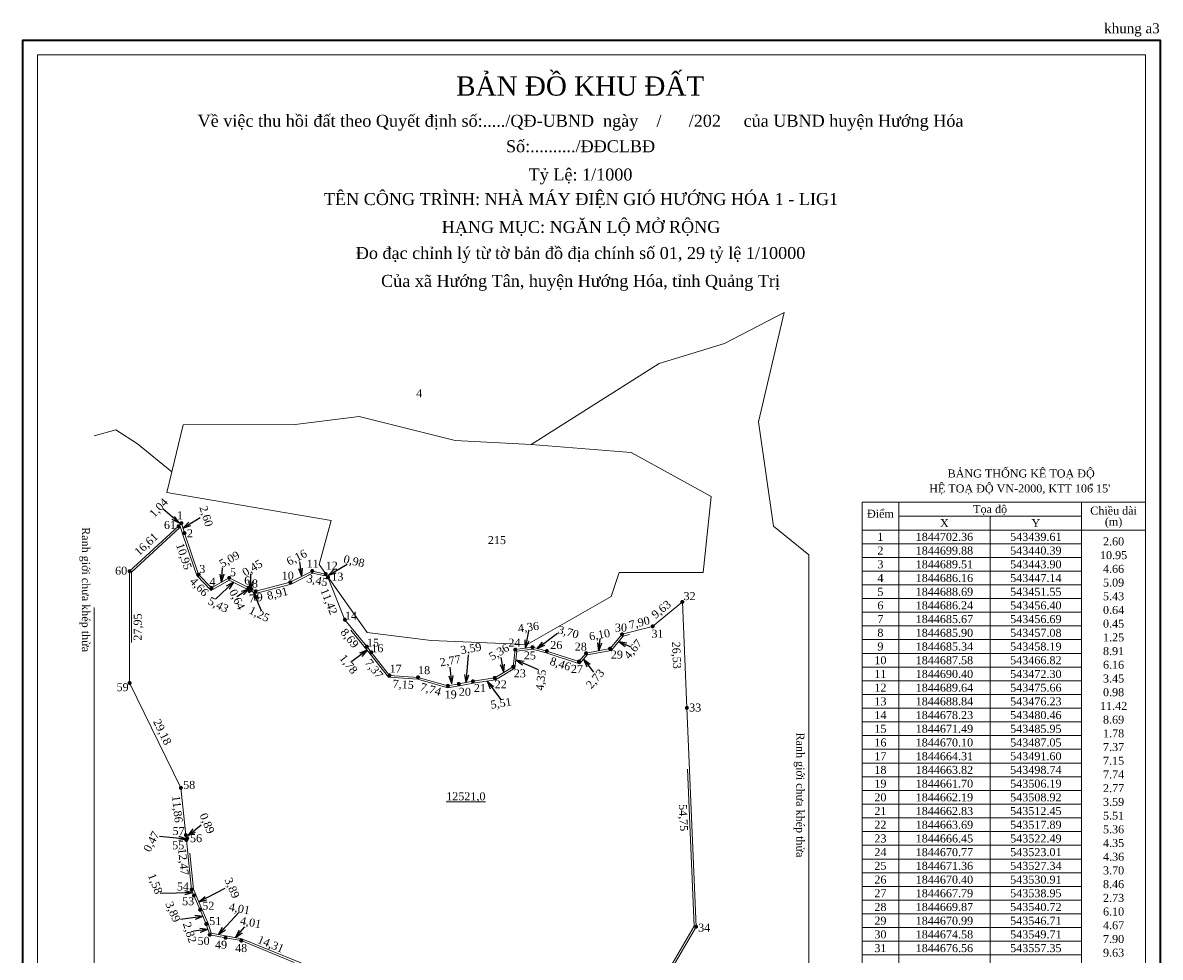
# Model space of a CAD drawing. Header units: metres. Extents: x 543400 to 543684, y 1844421 to 1844827.
# Drawn here: x 543400 to 543684.2, y 1844593.8 to 1844827.4 of the extents above; entities that cross this region are included whole.
import ezdxf
from ezdxf.enums import TextEntityAlignment as Align

# ---------------------------------------------------------------- set-up
doc = ezdxf.new("R2010")
doc.units = ezdxf.units.M
doc.header["$MEASUREMENT"] = 0
doc.linetypes.add('DGN Style 2', pattern=[139.556266, 83.73376, -55.822506])
doc.linetypes.add('DGN Style 3', pattern=[195.378773, 139.556266, -55.822506])
for name, color, linetype, lineweight in [('Level 10', 7, 'Continuous', 0), ('Level 12', 7, 'Continuous', 0), ('Level 13', 7, 'Continuous', 0), ('Level 16', 7, 'Continuous', 0), ('Level 20', 7, 'Continuous', 0), ('Level 30', 7, 'Continuous', 0), ('Level 5', 7, 'Continuous', 0), ('Level 59', 7, 'Continuous', 0), ('Level 6', 7, 'Continuous', 0), ('Level 63', 7, 'Continuous', 0), ('Level 7', 7, 'Continuous', 0)]:
    doc.layers.add(name, color=color, linetype=linetype, lineweight=lineweight)
doc.styles.get("Standard").update_dxf_attribs({"font": 'VHCOUR.TTF', "height": 0.0015})
doc.styles.add('Style-Times New Roman', font='times.ttf')
doc.dimstyles.get("Standard").update_dxf_attribs({"dimtxt": 0.18, "dimasz": 0.18, "dimexe": 0.18, "dimexo": 0.0625, "dimgap": 0.09, "dimtad": 0, "dimtih": 1, "dimtoh": 1, "dimdec": 4, "dimzin": 0, "dimdsep": 46, "dimtxsty": 'Standard', "dimcen": 0.09, "dimadec": 0, "dimazin": 0, "dimtfac": 1, "dimtdec": 4, "dimtofl": 0, "dimtmove": 0, "dimatfit": 3, "dimfxl": 1, "dimtolj": 1, "dimtzin": 0, "dimarcsym": 0})

# ---------------------------------------------------------------- blocks, each defined once
blk = doc.blocks.new('*U109')
at = {"layer": 'Level 59', "color": 7, "linetype": 'Continuous', "lineweight": 0, "style": 'Style-Times New Roman'}
for s, height, p in [('BẢNG THỐNG KÊ TOẠ ĐỘ', 2, (-17.45, 2.87)), ("HỆ TOẠ ĐỘ VN-2000, KTT 106 15'", 2, (-22.07, -0.87)), ('o', 1, (18.13, -0.3))]:
    blk.add_text(s, height=height, dxfattribs=at).set_placement(p, align=Align.TOP_LEFT)
blk = doc.blocks.new('DDCT')
at = {"layer": 'Level 7', "color": 3, "linetype": 'Continuous', "lineweight": 30}
blk.add_point((0, 0), dxfattribs=at)
blk = doc.blocks.new('SHMIA')
at = {"layer": 'Level 12', "color": 2, "linetype": 'Continuous', "lineweight": 0, "style": 'Style-Times New Roman'}
blk.add_text('1', height=2, dxfattribs=at).set_placement((0, 0))
blk = doc.blocks.new('SHMIA_1')
at = {"layer": 'Level 12', "color": 2, "linetype": 'Continuous', "lineweight": 0, "style": 'Style-Times New Roman'}
blk.add_text('2', height=2, dxfattribs=at).set_placement((0, 0))
blk = doc.blocks.new('SHMIA_2')
at = {"layer": 'Level 12', "color": 2, "linetype": 'Continuous', "lineweight": 0, "style": 'Style-Times New Roman'}
blk.add_text('3', height=2, dxfattribs=at).set_placement((0, 0))
blk = doc.blocks.new('SHMIA_3')
at = {"layer": 'Level 12', "color": 2, "linetype": 'Continuous', "lineweight": 0, "style": 'Style-Times New Roman'}
blk.add_text('4', height=2, dxfattribs=at).set_placement((0, 0))
blk = doc.blocks.new('SHMIA_4')
at = {"layer": 'Level 12', "color": 2, "linetype": 'Continuous', "lineweight": 0, "style": 'Style-Times New Roman'}
blk.add_text('5', height=2, dxfattribs=at).set_placement((0, 0))
blk = doc.blocks.new('SHMIA_5')
at = {"layer": 'Level 12', "color": 2, "linetype": 'Continuous', "lineweight": 0, "style": 'Style-Times New Roman'}
blk.add_text('6', height=2, dxfattribs=at).set_placement((0, 0))
blk = doc.blocks.new('SHMIA_6')
at = {"layer": 'Level 12', "color": 2, "linetype": 'Continuous', "lineweight": 0, "style": 'Style-Times New Roman'}
blk.add_text('7', height=2, dxfattribs=at).set_placement((0, 0))
blk = doc.blocks.new('SHMIA_7')
at = {"layer": 'Level 12', "color": 2, "linetype": 'Continuous', "lineweight": 0, "style": 'Style-Times New Roman'}
blk.add_text('8', height=2, dxfattribs=at).set_placement((0, 0))
blk = doc.blocks.new('SHMIA_8')
at = {"layer": 'Level 12', "color": 2, "linetype": 'Continuous', "lineweight": 0, "style": 'Style-Times New Roman'}
blk.add_text('9', height=2, dxfattribs=at).set_placement((0, 0))
blk = doc.blocks.new('SHMIA_9')
at = {"layer": 'Level 12', "color": 2, "linetype": 'Continuous', "lineweight": 0, "style": 'Style-Times New Roman'}
blk.add_text('10', height=2, dxfattribs=at).set_placement((0, 0))
blk = doc.blocks.new('SHMIA_10')
at = {"layer": 'Level 12', "color": 2, "linetype": 'Continuous', "lineweight": 0, "style": 'Style-Times New Roman'}
blk.add_text('11', height=2, dxfattribs=at).set_placement((0, 0))
blk = doc.blocks.new('SHMIA_11')
at = {"layer": 'Level 12', "color": 2, "linetype": 'Continuous', "lineweight": 0, "style": 'Style-Times New Roman'}
blk.add_text('12', height=2, dxfattribs=at).set_placement((0, 0))
blk = doc.blocks.new('SHMIA_12')
at = {"layer": 'Level 12', "color": 2, "linetype": 'Continuous', "lineweight": 0, "style": 'Style-Times New Roman'}
blk.add_text('13', height=2, dxfattribs=at).set_placement((0, 0))
blk = doc.blocks.new('SHMIA_13')
at = {"layer": 'Level 12', "color": 2, "linetype": 'Continuous', "lineweight": 0, "style": 'Style-Times New Roman'}
blk.add_text('14', height=2, dxfattribs=at).set_placement((0, 0))
blk = doc.blocks.new('SHMIA_14')
at = {"layer": 'Level 12', "color": 2, "linetype": 'Continuous', "lineweight": 0, "style": 'Style-Times New Roman'}
blk.add_text('15', height=2, dxfattribs=at).set_placement((0, 0))
blk = doc.blocks.new('SHMIA_15')
at = {"layer": 'Level 12', "color": 2, "linetype": 'Continuous', "lineweight": 0, "style": 'Style-Times New Roman'}
blk.add_text('16', height=2, dxfattribs=at).set_placement((0, 0))
blk = doc.blocks.new('SHMIA_16')
at = {"layer": 'Level 12', "color": 2, "linetype": 'Continuous', "lineweight": 0, "style": 'Style-Times New Roman'}
blk.add_text('17', height=2, dxfattribs=at).set_placement((0, 0))
blk = doc.blocks.new('SHMIA_17')
at = {"layer": 'Level 12', "color": 2, "linetype": 'Continuous', "lineweight": 0, "style": 'Style-Times New Roman'}
blk.add_text('18', height=2, dxfattribs=at).set_placement((0, 0))
blk = doc.blocks.new('SHMIA_18')
at = {"layer": 'Level 12', "color": 2, "linetype": 'Continuous', "lineweight": 0, "style": 'Style-Times New Roman'}
blk.add_text('19', height=2, dxfattribs=at).set_placement((0, 0))
blk = doc.blocks.new('SHMIA_19')
at = {"layer": 'Level 12', "color": 2, "linetype": 'Continuous', "lineweight": 0, "style": 'Style-Times New Roman'}
blk.add_text('20', height=2, dxfattribs=at).set_placement((0, 0))
blk = doc.blocks.new('SHMIA_20')
at = {"layer": 'Level 12', "color": 2, "linetype": 'Continuous', "lineweight": 0, "style": 'Style-Times New Roman'}
blk.add_text('21', height=2, dxfattribs=at).set_placement((0, 0))
blk = doc.blocks.new('SHMIA_21')
at = {"layer": 'Level 12', "color": 2, "linetype": 'Continuous', "lineweight": 0, "style": 'Style-Times New Roman'}
blk.add_text('22', height=2, dxfattribs=at).set_placement((0, 0))
blk = doc.blocks.new('SHMIA_22')
at = {"layer": 'Level 12', "color": 2, "linetype": 'Continuous', "lineweight": 0, "style": 'Style-Times New Roman'}
blk.add_text('23', height=2, dxfattribs=at).set_placement((0, 0))
blk = doc.blocks.new('SHMIA_23')
at = {"layer": 'Level 12', "color": 2, "linetype": 'Continuous', "lineweight": 0, "style": 'Style-Times New Roman'}
blk.add_text('24', height=2, dxfattribs=at).set_placement((0, 0))
blk = doc.blocks.new('SHMIA_24')
at = {"layer": 'Level 12', "color": 2, "linetype": 'Continuous', "lineweight": 0, "style": 'Style-Times New Roman'}
blk.add_text('25', height=2, dxfattribs=at).set_placement((0, 0))
blk = doc.blocks.new('SHMIA_25')
at = {"layer": 'Level 12', "color": 2, "linetype": 'Continuous', "lineweight": 0, "style": 'Style-Times New Roman'}
blk.add_text('26', height=2, dxfattribs=at).set_placement((0, 0))
blk = doc.blocks.new('SHMIA_26')
at = {"layer": 'Level 12', "color": 2, "linetype": 'Continuous', "lineweight": 0, "style": 'Style-Times New Roman'}
blk.add_text('27', height=2, dxfattribs=at).set_placement((0, 0))
blk = doc.blocks.new('SHMIA_27')
at = {"layer": 'Level 12', "color": 2, "linetype": 'Continuous', "lineweight": 0, "style": 'Style-Times New Roman'}
blk.add_text('28', height=2, dxfattribs=at).set_placement((0, 0))
blk = doc.blocks.new('SHMIA_28')
at = {"layer": 'Level 12', "color": 2, "linetype": 'Continuous', "lineweight": 0, "style": 'Style-Times New Roman'}
blk.add_text('29', height=2, dxfattribs=at).set_placement((0, 0))
blk = doc.blocks.new('SHMIA_29')
at = {"layer": 'Level 12', "color": 2, "linetype": 'Continuous', "lineweight": 0, "style": 'Style-Times New Roman'}
blk.add_text('30', height=2, dxfattribs=at).set_placement((0, 0))
blk = doc.blocks.new('SHMIA_30')
at = {"layer": 'Level 12', "color": 2, "linetype": 'Continuous', "lineweight": 0, "style": 'Style-Times New Roman'}
blk.add_text('31', height=2, dxfattribs=at).set_placement((0, 0))
blk = doc.blocks.new('SHMIA_31')
at = {"layer": 'Level 12', "color": 2, "linetype": 'Continuous', "lineweight": 0, "style": 'Style-Times New Roman'}
blk.add_text('32', height=2, dxfattribs=at).set_placement((0, 0))
blk = doc.blocks.new('SHMIA_32')
at = {"layer": 'Level 12', "color": 2, "linetype": 'Continuous', "lineweight": 0, "style": 'Style-Times New Roman'}
blk.add_text('33', height=2, dxfattribs=at).set_placement((0, 0))
blk = doc.blocks.new('SHMIA_33')
at = {"layer": 'Level 12', "color": 2, "linetype": 'Continuous', "lineweight": 0, "style": 'Style-Times New Roman'}
blk.add_text('34', height=2, dxfattribs=at).set_placement((0, 0))
blk = doc.blocks.new('SHMIA_47')
at = {"layer": 'Level 12', "color": 2, "linetype": 'Continuous', "lineweight": 0, "style": 'Style-Times New Roman'}
blk.add_text('48', height=2, dxfattribs=at).set_placement((0, 0))
blk = doc.blocks.new('SHMIA_48')
at = {"layer": 'Level 12', "color": 2, "linetype": 'Continuous', "lineweight": 0, "style": 'Style-Times New Roman'}
blk.add_text('49', height=2, dxfattribs=at).set_placement((0, 0))
blk = doc.blocks.new('SHMIA_49')
at = {"layer": 'Level 12', "color": 2, "linetype": 'Continuous', "lineweight": 0, "style": 'Style-Times New Roman'}
blk.add_text('50', height=2, dxfattribs=at).set_placement((0, 0))
blk = doc.blocks.new('SHMIA_50')
at = {"layer": 'Level 12', "color": 2, "linetype": 'Continuous', "lineweight": 0, "style": 'Style-Times New Roman'}
blk.add_text('51', height=2, dxfattribs=at).set_placement((0, 0))
blk = doc.blocks.new('SHMIA_51')
at = {"layer": 'Level 12', "color": 2, "linetype": 'Continuous', "lineweight": 0, "style": 'Style-Times New Roman'}
blk.add_text('52', height=2, dxfattribs=at).set_placement((0, 0))
blk = doc.blocks.new('SHMIA_52')
at = {"layer": 'Level 12', "color": 2, "linetype": 'Continuous', "lineweight": 0, "style": 'Style-Times New Roman'}
blk.add_text('53', height=2, dxfattribs=at).set_placement((0, 0))
blk = doc.blocks.new('SHMIA_53')
at = {"layer": 'Level 12', "color": 2, "linetype": 'Continuous', "lineweight": 0, "style": 'Style-Times New Roman'}
blk.add_text('54', height=2, dxfattribs=at).set_placement((0, 0))
blk = doc.blocks.new('SHMIA_54')
at = {"layer": 'Level 12', "color": 2, "linetype": 'Continuous', "lineweight": 0, "style": 'Style-Times New Roman'}
blk.add_text('55', height=2, dxfattribs=at).set_placement((0, 0))
blk = doc.blocks.new('SHMIA_55')
at = {"layer": 'Level 12', "color": 2, "linetype": 'Continuous', "lineweight": 0, "style": 'Style-Times New Roman'}
blk.add_text('56', height=2, dxfattribs=at).set_placement((0, 0))
blk = doc.blocks.new('SHMIA_56')
at = {"layer": 'Level 12', "color": 2, "linetype": 'Continuous', "lineweight": 0, "style": 'Style-Times New Roman'}
blk.add_text('57', height=2, dxfattribs=at).set_placement((0, 0))
blk = doc.blocks.new('SHMIA_57')
at = {"layer": 'Level 12', "color": 2, "linetype": 'Continuous', "lineweight": 0, "style": 'Style-Times New Roman'}
blk.add_text('58', height=2, dxfattribs=at).set_placement((0, 0))
blk = doc.blocks.new('SHMIA_58')
at = {"layer": 'Level 12', "color": 2, "linetype": 'Continuous', "lineweight": 0, "style": 'Style-Times New Roman'}
blk.add_text('59', height=2, dxfattribs=at).set_placement((0, 0))
blk = doc.blocks.new('SHMIA_59')
at = {"layer": 'Level 12', "color": 2, "linetype": 'Continuous', "lineweight": 0, "style": 'Style-Times New Roman'}
blk.add_text('60', height=2, dxfattribs=at).set_placement((0, 0))
blk = doc.blocks.new('SHMIA_60')
at = {"layer": 'Level 12', "color": 2, "linetype": 'Continuous', "lineweight": 0, "style": 'Style-Times New Roman'}
blk.add_text('61', height=2, dxfattribs=at).set_placement((0, 0))
blk = doc.blocks.new('TerminatorOpen_0.5')
at = {"color": 0, "linetype": 'ByBlock', "lineweight": -2}
for q in [(-1, 0.25), (-1, 0), (-1, -0.25)]:
    blk.add_line((0, 0), q, dxfattribs=at)
blk = doc.blocks.new('*U174')
at = {"layer": 'Level 5', "color": 5, "linetype": 'Continuous', "style": 'Style-Times New Roman'}
blk.add_text('%%u12521,0%%U', height=2, dxfattribs=at).set_placement((-4.75, -0.94))
at = {"layer": 'Level 6', "color": 5, "linetype": 'Continuous', "style": 'Style-Times New Roman'}
blk.add_text('%%u12521,0%%U', height=2, dxfattribs=at).set_placement((-4.75, -0.94))

msp = doc.modelspace()

# ---------------------------------------------------------------- hatches: boundary and pattern name
at = {"layer": 'Level 20', "linetype": 'DGN Style 2', "lineweight": 0}
h = msp.add_hatch(color=1, dxfattribs=at)
edge = h.paths.add_edge_path()
edge.add_arc((543438.9, 1844701.6), 0.5, 0, 360)
h = msp.add_hatch(color=1, dxfattribs=at)
edge = h.paths.add_edge_path()
edge.add_arc((543439.61, 1844702.36), 0.5, 0, 360)
h = msp.add_hatch(color=1, dxfattribs=at)
edge = h.paths.add_edge_path()
edge.add_arc((543440.39, 1844699.88), 0.5, 0, 360)
h = msp.add_hatch(color=1, dxfattribs=at)
edge = h.paths.add_edge_path()
edge.add_arc((543426.67, 1844690.36), 0.5, 0, 360)
h = msp.add_hatch(color=1, dxfattribs=at)
edge = h.paths.add_edge_path()
edge.add_arc((543443.9, 1844689.51), 0.5, 0, 360)
h = msp.add_hatch(color=1, dxfattribs=at)
edge = h.paths.add_edge_path()
edge.add_arc((543451.55, 1844688.69), 0.5, 0, 360)
h = msp.add_hatch(color=1, dxfattribs=at)
edge = h.paths.add_edge_path()
edge.add_arc((543472.3, 1844690.4), 0.5, 0, 360)
h = msp.add_hatch(color=1, dxfattribs=at)
edge = h.paths.add_edge_path()
edge.add_arc((543475.66, 1844689.64), 0.5, 0, 360)
h = msp.add_hatch(color=1, dxfattribs=at)
edge = h.paths.add_edge_path()
edge.add_arc((543476.23, 1844688.84), 0.5, 0, 360)
h = msp.add_hatch(color=1, dxfattribs=at)
edge = h.paths.add_edge_path()
edge.add_arc((543447.14, 1844686.16), 0.5, 0, 360)
h = msp.add_hatch(color=1, dxfattribs=at)
edge = h.paths.add_edge_path()
edge.add_arc((543456.4, 1844686.24), 0.5, 0, 360)
h = msp.add_hatch(color=1, dxfattribs=at)
edge = h.paths.add_edge_path()
edge.add_arc((543456.69, 1844685.67), 0.5, 0, 360)
h = msp.add_hatch(color=1, dxfattribs=at)
edge = h.paths.add_edge_path()
edge.add_arc((543457.08, 1844685.9), 0.5, 0, 360)
h = msp.add_hatch(color=1, dxfattribs=at)
edge = h.paths.add_edge_path()
edge.add_arc((543466.82, 1844687.58), 0.5, 0, 360)
h = msp.add_hatch(color=1, dxfattribs=at)
edge = h.paths.add_edge_path()
edge.add_arc((543458.19, 1844685.34), 0.5, 0, 360)
h = msp.add_hatch(color=1, dxfattribs=at)
edge = h.paths.add_edge_path()
edge.add_arc((543564.78, 1844682.69), 0.5, 0, 360)
h = msp.add_hatch(color=1, dxfattribs=at)
edge = h.paths.add_edge_path()
edge.add_arc((543480.46, 1844678.23), 0.5, 0, 360)
h = msp.add_hatch(color=1, dxfattribs=at)
edge = h.paths.add_edge_path()
edge.add_arc((543549.71, 1844674.58), 0.5, 0, 360)
h = msp.add_hatch(color=1, dxfattribs=at)
edge = h.paths.add_edge_path()
edge.add_arc((543557.35, 1844676.56), 0.5, 0, 360)
h = msp.add_hatch(color=1, dxfattribs=at)
edge = h.paths.add_edge_path()
edge.add_arc((543485.95, 1844671.49), 0.5, 0, 360)
h = msp.add_hatch(color=1, dxfattribs=at)
edge = h.paths.add_edge_path()
edge.add_arc((543527.34, 1844671.36), 0.5, 0, 360)
h = msp.add_hatch(color=1, dxfattribs=at)
edge = h.paths.add_edge_path()
edge.add_arc((543487.05, 1844670.1), 0.5, 0, 360)
h = msp.add_hatch(color=1, dxfattribs=at)
edge = h.paths.add_edge_path()
edge.add_arc((543523.01, 1844670.77), 0.5, 0, 360)
h = msp.add_hatch(color=1, dxfattribs=at)
edge = h.paths.add_edge_path()
edge.add_arc((543530.91, 1844670.4), 0.5, 0, 360)
h = msp.add_hatch(color=1, dxfattribs=at)
edge = h.paths.add_edge_path()
edge.add_arc((543540.72, 1844669.87), 0.5, 0, 360)
h = msp.add_hatch(color=1, dxfattribs=at)
edge = h.paths.add_edge_path()
edge.add_arc((543546.71, 1844670.99), 0.5, 0, 360)
h = msp.add_hatch(color=1, dxfattribs=at)
edge = h.paths.add_edge_path()
edge.add_arc((543522.49, 1844666.45), 0.5, 0, 360)
h = msp.add_hatch(color=1, dxfattribs=at)
edge = h.paths.add_edge_path()
edge.add_arc((543538.95, 1844667.79), 0.5, 0, 360)
h = msp.add_hatch(color=1, dxfattribs=at)
edge = h.paths.add_edge_path()
edge.add_arc((543491.6, 1844664.31), 0.5, 0, 360)
h = msp.add_hatch(color=1, dxfattribs=at)
edge = h.paths.add_edge_path()
edge.add_arc((543498.74, 1844663.82), 0.5, 0, 360)
h = msp.add_hatch(color=1, dxfattribs=at)
edge = h.paths.add_edge_path()
edge.add_arc((543512.45, 1844662.83), 0.5, 0, 360)
h = msp.add_hatch(color=1, dxfattribs=at)
edge = h.paths.add_edge_path()
edge.add_arc((543517.89, 1844663.69), 0.5, 0, 360)
h = msp.add_hatch(color=1, dxfattribs=at)
edge = h.paths.add_edge_path()
edge.add_arc((543426.67, 1844662.41), 0.5, 0, 360)
h = msp.add_hatch(color=1, dxfattribs=at)
edge = h.paths.add_edge_path()
edge.add_arc((543506.19, 1844661.7), 0.5, 0, 360)
h = msp.add_hatch(color=1, dxfattribs=at)
edge = h.paths.add_edge_path()
edge.add_arc((543508.92, 1844662.19), 0.5, 0, 360)
h = msp.add_hatch(color=1, dxfattribs=at)
edge = h.paths.add_edge_path()
edge.add_arc((543565.91, 1844656.19), 0.5, 0, 360)
h = msp.add_hatch(color=1, dxfattribs=at)
edge = h.paths.add_edge_path()
edge.add_arc((543439.47, 1844636.19), 0.5, 0, 360)
h = msp.add_hatch(color=1, dxfattribs=at)
edge = h.paths.add_edge_path()
edge.add_arc((543440.71, 1844624.4), 0.5, 0, 360)
h = msp.add_hatch(color=1, dxfattribs=at)
edge = h.paths.add_edge_path()
edge.add_arc((543440.84, 1844623.16), 0.5, 0, 360)
h = msp.add_hatch(color=1, dxfattribs=at)
edge = h.paths.add_edge_path()
edge.add_arc((543441.06, 1844623.58), 0.5, 0, 360)
h = msp.add_hatch(color=1, dxfattribs=at)
edge = h.paths.add_edge_path()
edge.add_arc((543442.16, 1844610.76), 0.5, 0, 360)
h = msp.add_hatch(color=1, dxfattribs=at)
edge = h.paths.add_edge_path()
edge.add_arc((543442.74, 1844609.29), 0.5, 0, 360)
h = msp.add_hatch(color=1, dxfattribs=at)
edge = h.paths.add_edge_path()
edge.add_arc((543444.28, 1844605.72), 0.5, 0, 360)
h = msp.add_hatch(color=1, dxfattribs=at)
edge = h.paths.add_edge_path()
edge.add_arc((543445.82, 1844602.15), 0.5, 0, 360)
h = msp.add_hatch(color=1, dxfattribs=at)
edge = h.paths.add_edge_path()
edge.add_arc((543568.23, 1844601.49), 0.5, 0, 360)
h = msp.add_hatch(color=1, dxfattribs=at)
edge = h.paths.add_edge_path()
edge.add_arc((543446.68, 1844599.47), 0.5, 0, 360)
h = msp.add_hatch(color=1, dxfattribs=at)
edge = h.paths.add_edge_path()
edge.add_arc((543450.63, 1844598.73), 0.5, 0, 360)
h = msp.add_hatch(color=1, dxfattribs=at)
edge = h.paths.add_edge_path()
edge.add_arc((543454.57, 1844598), 0.5, 0, 360)

# ---------------------------------------------------------------- linework, layer by layer
at = {"layer": 'Level 10', "color": 7, "linetype": 'Continuous', "lineweight": 0}
for p, q in [((543575.28, 1844747.23), (543590.22, 1844755)), ((543590.22, 1844755), (543583.82, 1844727.69)), ((543558.96, 1844742.24), (543575.28, 1844747.23)), ((543527.04, 1844722), (543558.96, 1844742.24)), ((543468, 1844727), (543484, 1844729)), ((543484, 1844729), (543508, 1844723)), ((543437.23, 1844715.15), (543440.04, 1844726.92)), ((543440.04, 1844726.92), (543468, 1844727)), ((543583.82, 1844727.69), (543587.54, 1844701.6)), ((543417.82, 1844724.22), (543423.25, 1844725.73)), ((543423.25, 1844725.73), (543428.61, 1844722.19)), ((543508, 1844723), (543527.04, 1844722)), ((543428.61, 1844722.19), (543437.23, 1844715.15)), ((543587.54, 1844701.6), (543596.42, 1844694.43))]:
    msp.add_line(p, q, dxfattribs=at)
at = {"layer": 'Level 10', "color": 7, "linetype": 'Continuous', "flags": 128}
msp.add_lwpolyline([(543527.04, 1844722), (543552, 1844720), (543572, 1844709), (543570, 1844690), (543549, 1844690), (543547, 1844684), (543526, 1844672), (543502, 1844673), (543486, 1844675), (543474, 1844692), (543477, 1844703), (543436, 1844710), (543437.23, 1844715.15)], dxfattribs=at)
at = {"layer": 'Level 16', "color": 5, "linetype": 'DGN Style 3', "lineweight": 0}
for p, q in [((543417.82, 1844541.75), (543417.82, 1844724.22)), ((543596.42, 1844567.32), (543596.42, 1844694.43))]:
    msp.add_line(p, q, dxfattribs=at)
at = {"layer": 'Level 16', "color": 7, "linetype": 'DGN Style 2', "lineweight": 0, "flags": 128}
msp.add_lwpolyline([(543475.55, 1844689.16), (543472.36, 1844689.88), (543467, 1844687.11), (543458.13, 1844684.81), (543457.1, 1844685.33), (543456.48, 1844684.97), (543456.03, 1844685.87), (543451.57, 1844688.13), (543447.05, 1844685.54), (543443.46, 1844689.25), (543439.92, 1844699.73), (543439.39, 1844701.4), (543439.25, 1844701.25), (543427.17, 1844690.14), (543427.17, 1844662.53), (543439.95, 1844636.33), (543441.2, 1844624.52), (543441.61, 1844623.56), (543441.36, 1844623.06), (543442.65, 1844610.88), (543443.2, 1844609.48), (543444.74, 1844605.91), (543446.29, 1844602.32), (543447.07, 1844599.9), (543454.71, 1844598.49), (543468.01, 1844593.05), (543481.24, 1844587.64), (543497.85, 1844581.71), (543503.18, 1844579.94), (543508.77, 1844577.12), (543514.37, 1844574.29), (543518.29, 1844571.47), (543522.19, 1844568.66), (543528.22, 1844563.51), (543534.2, 1844558.41), (543539.56, 1844555.15), (543539.16, 1844552.68), (543567.73, 1844601.61), (543565.41, 1844656.17), (543564.33, 1844681.67), (543557.58, 1844676.11), (543549.99, 1844674.14), (543546.98, 1844670.53), (543540.98, 1844669.41), (543539.11, 1844667.21), (543530.77, 1844669.92), (543527.3, 1844670.85), (543523.46, 1844670.33), (543522.95, 1844666.15), (543518.07, 1844663.21), (543512.53, 1844662.34), (543509.01, 1844661.7), (543506.16, 1844661.19), (543498.65, 1844663.33), (543491.35, 1844663.83), (543486.66, 1844669.79), (543485.56, 1844671.18), (543480.03, 1844677.98), (543475.76, 1844688.66)], dxfattribs=at)
at = {"layer": 'Level 30', "color": 5, "linetype": 'Continuous', "lineweight": 0}
msp.add_line((543475.66, 1844689.64), (543476.23, 1844688.84), dxfattribs=at)
at = {"layer": 'Level 30', "color": 5, "lineweight": 0, "flags": 128}
for points in [[(543475.66, 1844689.64), (543472.3, 1844690.4), (543466.82, 1844687.58), (543458.19, 1844685.34), (543457.08, 1844685.9), (543456.69, 1844685.67), (543456.4, 1844686.24), (543451.55, 1844688.69), (543447.14, 1844686.16), (543443.9, 1844689.51), (543440.39, 1844699.88), (543439.61, 1844702.36), (543438.9, 1844701.6), (543426.67, 1844690.36), (543426.67, 1844662.41), (543439.47, 1844636.19), (543440.71, 1844624.4), (543441.06, 1844623.58), (543440.84, 1844623.16), (543442.16, 1844610.76), (543442.74, 1844609.29), (543444.28, 1844605.72), (543445.82, 1844602.15), (543446.68, 1844599.47), (543450.63, 1844598.73), (543454.57, 1844598), (543467.82, 1844592.58)], [(543539.03, 1844551.46), (543568.23, 1844601.49), (543565.91, 1844656.19), (543564.78, 1844682.69), (543557.35, 1844676.56), (543549.71, 1844674.58), (543546.71, 1844670.99), (543540.72, 1844669.87), (543538.95, 1844667.79), (543530.91, 1844670.4), (543527.34, 1844671.36), (543523.01, 1844670.77), (543522.49, 1844666.45), (543517.89, 1844663.69), (543512.45, 1844662.83), (543508.92, 1844662.19), (543506.19, 1844661.7), (543498.74, 1844663.82), (543491.6, 1844664.31), (543487.05, 1844670.1), (543485.95, 1844671.49), (543480.46, 1844678.23), (543476.23, 1844688.84)]]:
    msp.add_lwpolyline(points, dxfattribs=at)
at = {"layer": 'Level 59', "color": 250, "linetype": 'Continuous', "lineweight": 40, "flags": 128}
msp.add_lwpolyline([(543684.19, 1844421.27), (543399.96, 1844421.27), (543399.96, 1844823.11), (543684.19, 1844823.11), (543684.19, 1844421.27)], close=True, dxfattribs=at)
msp.add_lwpolyline([(543684.19, 1844421.27), (543399.96, 1844421.27), (543399.96, 1844823.11), (543684.19, 1844823.11), (543684.19, 1844421.27)], close=True, dxfattribs=at)
at = {"layer": 'Level 59', "color": 250, "linetype": 'Continuous', "lineweight": 13, "flags": 128}
msp.add_lwpolyline([(543680.52, 1844424.94), (543403.63, 1844424.94), (543403.63, 1844819.44), (543680.52, 1844819.44), (543680.52, 1844424.94)], close=True, dxfattribs=at)
at = {"layer": 'Level 63', "color": 1, "lineweight": 0}
for p, q in [((543680.52, 1844711.21), (543680.52, 1844488.2)), ((543609.7, 1844707.6), (543680.52, 1844707.6)), ((543609.7, 1844707.6), (543609.7, 1844488.2)), ((543618.84, 1844707.6), (543618.84, 1844488.2)), ((543664.53, 1844707.6), (543664.53, 1844488.2)), ((543618.84, 1844704.08), (543664.53, 1844704.08)), ((543641.69, 1844704.08), (543641.69, 1844488.2)), ((543609.7, 1844700.65), (543680.52, 1844700.65)), ((543609.7, 1844697.22), (543664.53, 1844697.22)), ((543609.7, 1844693.8), (543664.53, 1844693.8)), ((543609.7, 1844690.37), (543664.53, 1844690.37)), ((543609.7, 1844686.94), (543664.53, 1844686.94)), ((543609.7, 1844683.52), (543664.53, 1844683.52)), ((543609.7, 1844680.09), (543664.53, 1844680.09)), ((543609.7, 1844676.67), (543664.53, 1844676.67)), ((543609.7, 1844673.24), (543664.53, 1844673.24)), ((543609.7, 1844669.81), (543664.53, 1844669.81)), ((543609.7, 1844666.39), (543664.53, 1844666.39)), ((543609.7, 1844662.96), (543664.53, 1844662.96)), ((543609.7, 1844659.53), (543664.53, 1844659.53)), ((543609.7, 1844656.11), (543664.53, 1844656.11)), ((543609.7, 1844652.68), (543664.53, 1844652.68)), ((543609.7, 1844649.25), (543664.53, 1844649.25)), ((543609.7, 1844645.83), (543664.53, 1844645.83)), ((543609.7, 1844642.4), (543664.53, 1844642.4)), ((543609.7, 1844638.97), (543664.53, 1844638.97)), ((543609.7, 1844635.55), (543664.53, 1844635.55)), ((543609.7, 1844632.12), (543664.53, 1844632.12)), ((543609.7, 1844628.69), (543664.53, 1844628.69)), ((543609.7, 1844625.27), (543664.53, 1844625.27)), ((543609.7, 1844621.84), (543664.53, 1844621.84)), ((543609.7, 1844618.41), (543664.53, 1844618.41)), ((543609.7, 1844614.99), (543664.53, 1844614.99)), ((543609.7, 1844611.56), (543664.53, 1844611.56)), ((543609.7, 1844608.13), (543664.53, 1844608.13)), ((543609.7, 1844604.71), (543664.53, 1844604.71)), ((543609.7, 1844601.28), (543664.53, 1844601.28)), ((543609.7, 1844597.85), (543664.53, 1844597.85)), ((543609.7, 1844594.43), (543664.53, 1844594.43))]:
    msp.add_line(p, q, dxfattribs=at)

# ---------------------------------------------------------------- block references
at = {"layer": 'Level 12', "color": 2, "linetype": 'Continuous', "lineweight": 0}
for name, p in [('SHMIA', (543438.49, 1844703.33)), ('SHMIA_60', (543435.24, 1844700.92)), ('SHMIA_1', (543440.99, 1844698.84)), ('SHMIA_2', (543444.07, 1844689.92)), ('SHMIA_10', (543470.89, 1844691.21)), ('SHMIA_11', (543475.66, 1844690.72)), ('SHMIA_59', (543423.04, 1844689.48)), ('SHMIA_4', (543451.74, 1844689.1)), ('SHMIA_5', (543455.3, 1844687.04)), ('SHMIA_9', (543464.67, 1844688.26)), ('SHMIA_12', (543477.07, 1844688)), ('SHMIA_3', (543446.62, 1844686.72)), ('SHMIA_7', (543457.22, 1844686.27)), ('SHMIA_6', (543456.49, 1844682.58)), ('SHMIA_8', (543458.41, 1844682.85)), ('SHMIA_31', (543565.07, 1844683.13)), ('SHMIA_13', (543480.46, 1844678.23)), ('SHMIA_29', (543547.93, 1844675.25)), ('SHMIA_30', (543557.05, 1844673.73)), ('SHMIA_14', (543485.95, 1844671.49)), ('SHMIA_15', (543487.05, 1844670.1)), ('SHMIA_23', (543521.31, 1844671.5)), ('SHMIA_25', (543531.77, 1844670.91)), ('SHMIA_27', (543537.89, 1844670.49)), ('SHMIA_24', (543525.16, 1844668.3)), ('SHMIA_28', (543546.9, 1844668.51)), ('SHMIA_16', (543491.6, 1844664.97)), ('SHMIA_17', (543498.74, 1844664.62)), ('SHMIA_26', (543536.94, 1844664.94)), ('SHMIA_22', (543522.66, 1844663.82)), ('SHMIA_58', (543423.4, 1844660.36)), ('SHMIA_18', (543505.38, 1844658.54)), ('SHMIA_19', (543508.92, 1844659.2)), ('SHMIA_20', (543512.67, 1844660.14)), ('SHMIA_21', (543517.89, 1844661.08)), ('SHMIA_32', (543566.47, 1844655.27)), ('SHMIA_57', (543440.04, 1844635.93)), ('SHMIA_56', (543437.4, 1844624.4)), ('SHMIA_55', (543441.76, 1844622.62)), ('SHMIA_54', (543437.29, 1844620.85)), ('SHMIA_53', (543438.48, 1844610.54)), ('SHMIA_52', (543439.77, 1844606.86)), ('SHMIA_51', (543444.82, 1844605.72)), ('SHMIA_50', (543446.54, 1844601.91)), ('SHMIA_33', (543568.73, 1844600.26)), ('SHMIA_49', (543443.64, 1844596.94)), ('SHMIA_48', (543448, 1844595.98)), ('SHMIA_47', (543453.02, 1844595.15))]:
    msp.add_blockref(name, p, dxfattribs=at)
at = {"layer": 'Level 16', "color": 7, "linetype": 'Continuous', "lineweight": 0, "xscale": 2, "yscale": 2, "zscale": 2}
for p, rotation in [((543449.66, 1844687.61), 265.9362225068341), ((543469.67, 1844689.05), 277.6736853918241), ((543456.54, 1844685.97), 33.8491802524979), ((543456.92, 1844685.81), 270), ((543543.87, 1844670.46), 262.6074587941803), ((543548.87, 1844672.8), 155.199169375214), ((543520.21, 1844665.08), 280.6297462296865), ((543446.25, 1844600.8), 7.30050954256884), ((543453.09, 1844598.79), 228.9213769989082)]:
    msp.add_blockref('TerminatorOpen_0.5', p, dxfattribs=dict(at, rotation=rotation))
at = {"layer": 'Level 59', "color": 7, "linetype": 'Continuous', "lineweight": 0}
msp.add_blockref('*U109', (543648.52, 1844712.91), dxfattribs=at)
at = {"layer": 'Level 6', "color": 5, "linetype": 'Continuous'}
msp.add_blockref('*U174', (543510.52, 1844634.03), dxfattribs=at)
at = {"layer": 'Level 7', "color": 3, "linetype": 'Continuous', "lineweight": 30}
for p in [(543438.9, 1844701.6), (543439.61, 1844702.36), (543440.39, 1844699.88), (543426.67, 1844690.36), (543443.9, 1844689.51), (543472.3, 1844690.4), (543475.66, 1844689.64), (543447.14, 1844686.16), (543451.55, 1844688.69), (543456.4, 1844686.24), (543466.82, 1844687.58), (543476.23, 1844688.84), (543456.69, 1844685.67), (543457.08, 1844685.9), (543458.19, 1844685.34), (543564.78, 1844682.69), (543480.46, 1844678.23), (543557.35, 1844676.56), (543549.71, 1844674.58), (543485.95, 1844671.49), (543487.05, 1844670.1), (543523.01, 1844670.77), (543527.34, 1844671.36), (543530.91, 1844670.4), (543540.72, 1844669.87), (543546.71, 1844670.99), (543522.49, 1844666.45), (543538.95, 1844667.79), (543491.6, 1844664.31), (543498.74, 1844663.82), (543517.89, 1844663.69), (543426.67, 1844662.41), (543506.19, 1844661.7), (543508.92, 1844662.19), (543512.45, 1844662.83), (543565.91, 1844656.19), (543439.47, 1844636.19), (543440.71, 1844624.4), (543441.06, 1844623.58), (543440.84, 1844623.16), (543442.16, 1844610.76), (543442.74, 1844609.29), (543444.28, 1844605.72), (543445.82, 1844602.15), (543568.23, 1844601.49), (543446.68, 1844599.47), (543450.63, 1844598.73), (543454.57, 1844598)]:
    msp.add_blockref('DDCT', p, dxfattribs=at)

# ---------------------------------------------------------------- texts
at = {"layer": 'Level 13', "color": 5, "linetype": 'Continuous', "style": 'Style-Times New Roman'}
for s, p in [('4', (543499.04, 1844734.84)), ('215', (543518.43, 1844698.13))]:
    msp.add_text(s, height=2, dxfattribs=at).set_placement(p, align=Align.MIDDLE_CENTER)
at = {"layer": 'Level 16', "color": 7, "linetype": 'DGN Style 2', "lineweight": 0, "style": 'Style-Times New Roman'}
for p in [(543414.74, 1844685.75), (543593.27, 1844634.42)]:
    msp.add_text('Ranh giới chưa khép thửa', height=2, rotation=270, dxfattribs=at).set_placement(p, align=Align.CENTER)
at = {"layer": 'Level 30', "color": 5, "linetype": 'DGN Style 2', "lineweight": 0, "style": 'Style-Times New Roman'}
for s, rotation, p in [('1,04', 46.976, (543433.9, 1844706.23)), ('2,60', 287.5314, (543445.82, 1844704.11)), ('16,61', 42.582, (543430.8, 1844697.11)), ('10,95', 288.6763, (543440.25, 1844694.06)), ('5,09', 29.83, (543451.6, 1844693.35)), ('6,16', 27.2464, (543468.41, 1844693.82)), ('0,45', 30.6782, (543457.32, 1844691.2)), ('0,98', 347.2944, (543482.76, 1844692.87)), ('3,45', 347.2944, (543473.54, 1844688.07)), ('4,66', 314.0544, (543444.08, 1844686.45)), ('8,91', 14.5554, (543463.6, 1844684.78)), ('5,43', 333.1963, (543448.84, 1844681.96)), ('0,64', 296.8618, (543453.53, 1844683.3)), ('11,42', 291.7488, (543476.49, 1844682.8)), ('9,63', 39.5201, (543559.5, 1844680.83)), ('1,25', 333.3013, (543459.09, 1844679.65)), ('27,95', 90, (543428.67, 1844676.39)), ('4,36', 7.7733, (543526.32, 1844676.39)), ('7,90', 14.5194, (543554.03, 1844677.51)), ('8,69', 309.1362, (543481.65, 1844673.6)), ('3,70', 344.9533, (543536.3, 1844675.14)), ('6,10', 10.5803, (543544.08, 1844674.47)), ('3,59', 10.277, (543511.95, 1844671.05)), ('5,36', 30.9964, (543518.95, 1844670.16)), ('4,67', 50.1739, (543552.43, 1844670.87)), ('26,53', 272.4238, (543563.35, 1844669.36)), ('1,78', 308.489, (543481.39, 1844667.13)), ('2,77', 10.1748, (543506.78, 1844667.99)), ('7,37', 308.1777, (543487.76, 1844665.97)), ('8,46', 342.0183, (543534.31, 1844667.19)), ('4,35', 83.0338, (543529.4, 1844663.16)), ('2,73', 49.6846, (543542.98, 1844663.47)), ('7,15', 356.0712, (543495.04, 1844662.07)), ('7,74', 344.1105, (543501.92, 1844660.84)), ('5,51', 8.9783, (543519.45, 1844657.36)), ('29,18', 296.0209, (543434.86, 1844650.18)), ('11,86', 276.0298, (543438.61, 1844630.88)), ('0,89', 292.9045, (543446.04, 1844627.32)), ('54,75', 272.4347, (543565.07, 1844628.75)), ('0,47', 62.9459, (543432.09, 1844622.77)), ('12,47', 276.0744, (543440.12, 1844617.73)), ('1,58', 291.4417, (543433.09, 1844612.25)), ('3,89', 293.3648, (543452.29, 1844611.18)), ('3,89', 293.2532, (543437.51, 1844605.21)), ('4,01', 349.5089, (543454.11, 1844606.02)), ('4,01', 349.5089, (543456.92, 1844602.58)), ('2,82', 287.9081, (543441.71, 1844600.03)), ('14,31', 337.746, (543461.95, 1844597.15))]:
    msp.add_text(s, height=2, rotation=rotation, dxfattribs=at).set_placement(p, align=Align.MIDDLE_CENTER)
at = {"layer": 'Level 59', "color": 250, "linetype": 'Continuous', "lineweight": 13, "style": 'Style-Times New Roman'}
msp.add_text('khung a3', height=2.488, dxfattribs=at).set_placement((543677.12, 1844826.06), align=Align.MIDDLE_CENTER)
at = {"layer": 'Level 59', "color": 250, "linetype": 'Continuous', "lineweight": 0, "style": 'Style-Times New Roman'}
for s, height, p in [('BẢN ĐỒ KHU ĐẤT', 4.8108, (543539.25, 1844809.23)), ('Về việc thu hồi đất theo Quyết định số:...../QĐ-UBND  ngày    /      /202     của UBND huyện Hướng Hóa', 3, (543539.34, 1844801.44)), ('Số:........../ĐĐCLBĐ', 3, (543539.34, 1844795.08)), ('Tỷ Lệ: 1/1000', 3, (543539.34, 1844788.02)), ('TÊN CÔNG TRÌNH: NHÀ MÁY ĐIỆN GIÓ HƯỚNG HÓA 1 - LIG1', 3, (543539.47, 1844781.88)), ('Của xã Hướng Tân, huyện Hướng Hóa, tỉnh Quảng Trị', 3, (543539.34, 1844761.42))]:
    msp.add_text(s, height=height, dxfattribs=at).set_placement(p, align=Align.CENTER)
at = {"layer": 'Level 59', "color": 1, "linetype": 'Continuous', "lineweight": 0, "style": 'Style-Times New Roman'}
for s, p in [('HẠNG MỤC: NGĂN LỘ MỞ RỘNG', (543539.47, 1844774.9)), ('Đo đạc chỉnh lý từ tờ bản đồ địa chính số 01, 29 tỷ lệ 1/10000', (543539.34, 1844768.39))]:
    msp.add_text(s, height=3, dxfattribs=at).set_placement(p, align=Align.CENTER)
at = {"layer": 'Level 63', "color": 1, "style": 'Style-Times New Roman'}
for s, p in [('Điểm', (543614.27, 1844704.74)), ('Tọa độ', (543641.69, 1844705.88)), ('Chiều dài', (543672.53, 1844705.5)), ('X', (543630.26, 1844702.36)), ('Y', (543653.11, 1844702.36)), ('(m)', (543672.53, 1844702.75)), ('1', (543614.27, 1844698.94)), ('1844702.36', (543630.26, 1844698.94)), ('543439.61', (543653.11, 1844698.94)), ('2.60', (543672.53, 1844697.8)), ('2', (543614.27, 1844695.51)), ('1844699.88', (543630.26, 1844695.51)), ('543440.39', (543653.11, 1844695.51)), ('10.95', (543672.53, 1844694.37)), ('3', (543614.27, 1844692.08)), ('1844689.51', (543630.26, 1844692.08)), ('543443.90', (543653.11, 1844692.08)), ('4.66', (543672.53, 1844690.94)), ('4', (543614.27, 1844688.66)), ('1844686.16', (543630.26, 1844688.66)), ('543447.14', (543653.11, 1844688.66)), ('5', (543614.27, 1844685.23)), ('1844688.69', (543630.26, 1844685.23)), ('543451.55', (543653.11, 1844685.23)), ('5.09', (543672.53, 1844687.52)), ('5.43', (543672.53, 1844684.09)), ('6', (543614.27, 1844681.81)), ('1844686.24', (543630.26, 1844681.81)), ('543456.40', (543653.11, 1844681.81)), ('0.64', (543672.53, 1844680.66)), ('7', (543614.27, 1844678.38)), ('1844685.67', (543630.26, 1844678.38)), ('543456.69', (543653.11, 1844678.38)), ('0.45', (543672.53, 1844677.24)), ('8', (543614.27, 1844674.95)), ('1844685.90', (543630.26, 1844674.95)), ('543457.08', (543653.11, 1844674.95)), ('1.25', (543672.53, 1844673.81)), ('9', (543614.27, 1844671.53)), ('1844685.34', (543630.26, 1844671.53)), ('543458.19', (543653.11, 1844671.53)), ('10', (543614.27, 1844668.1)), ('1844687.58', (543630.26, 1844668.1)), ('543466.82', (543653.11, 1844668.1)), ('8.91', (543672.53, 1844670.38)), ('6.16', (543672.53, 1844666.96)), ('11', (543614.27, 1844664.67)), ('1844690.40', (543630.26, 1844664.67)), ('543472.30', (543653.11, 1844664.67)), ('3.45', (543672.53, 1844663.53)), ('12', (543614.27, 1844661.25)), ('1844689.64', (543630.26, 1844661.25)), ('543475.66', (543653.11, 1844661.25)), ('0.98', (543672.53, 1844660.1)), ('13', (543614.27, 1844657.82)), ('1844688.84', (543630.26, 1844657.82)), ('543476.23', (543653.11, 1844657.82)), ('11.42', (543672.53, 1844656.68)), ('14', (543614.27, 1844654.39)), ('1844678.23', (543630.26, 1844654.39)), ('543480.46', (543653.11, 1844654.39)), ('15', (543614.27, 1844650.97)), ('1844671.49', (543630.26, 1844650.97)), ('543485.95', (543653.11, 1844650.97)), ('8.69', (543672.53, 1844653.25)), ('1.78', (543672.53, 1844649.82)), ('16', (543614.27, 1844647.54)), ('1844670.10', (543630.26, 1844647.54)), ('543487.05', (543653.11, 1844647.54)), ('7.37', (543672.53, 1844646.4)), ('17', (543614.27, 1844644.11)), ('1844664.31', (543630.26, 1844644.11)), ('543491.60', (543653.11, 1844644.11)), ('7.15', (543672.53, 1844642.97)), ('18', (543614.27, 1844640.69)), ('1844663.82', (543630.26, 1844640.69)), ('543498.74', (543653.11, 1844640.69)), ('7.74', (543672.53, 1844639.54)), ('19', (543614.27, 1844637.26)), ('1844661.70', (543630.26, 1844637.26)), ('543506.19', (543653.11, 1844637.26)), ('20', (543614.27, 1844633.83)), ('1844662.19', (543630.26, 1844633.83)), ('543508.92', (543653.11, 1844633.83)), ('2.77', (543672.53, 1844636.12)), ('3.59', (543672.53, 1844632.69)), ('21', (543614.27, 1844630.41)), ('1844662.83', (543630.26, 1844630.41)), ('543512.45', (543653.11, 1844630.41)), ('5.51', (543672.53, 1844629.26)), ('22', (543614.27, 1844626.98)), ('1844663.69', (543630.26, 1844626.98)), ('543517.89', (543653.11, 1844626.98)), ('5.36', (543672.53, 1844625.84)), ('23', (543614.27, 1844623.55)), ('1844666.45', (543630.26, 1844623.55)), ('543522.49', (543653.11, 1844623.55)), ('24', (543614.27, 1844620.13)), ('1844670.77', (543630.26, 1844620.13)), ('543523.01', (543653.11, 1844620.13)), ('4.35', (543672.53, 1844622.41)), ('4.36', (543672.53, 1844618.98)), ('25', (543614.27, 1844616.7)), ('1844671.36', (543630.26, 1844616.7)), ('543527.34', (543653.11, 1844616.7)), ('3.70', (543672.53, 1844615.56)), ('26', (543614.27, 1844613.27)), ('1844670.40', (543630.26, 1844613.27)), ('543530.91', (543653.11, 1844613.27)), ('8.46', (543672.53, 1844612.13)), ('27', (543614.27, 1844609.85)), ('1844667.79', (543630.26, 1844609.85)), ('543538.95', (543653.11, 1844609.85)), ('2.73', (543672.53, 1844608.7)), ('28', (543614.27, 1844606.42)), ('1844669.87', (543630.26, 1844606.42)), ('543540.72', (543653.11, 1844606.42)), ('29', (543614.27, 1844602.99)), ('1844670.99', (543630.26, 1844602.99)), ('543546.71', (543653.11, 1844602.99)), ('6.10', (543672.53, 1844605.28)), ('4.67', (543672.53, 1844601.85)), ('30', (543614.27, 1844599.57)), ('1844674.58', (543630.26, 1844599.57)), ('543549.71', (543653.11, 1844599.57)), ('7.90', (543672.53, 1844598.42)), ('31', (543614.27, 1844596.14)), ('1844676.56', (543630.26, 1844596.14)), ('543557.35', (543653.11, 1844596.14)), ('9.63', (543672.53, 1844595))]:
    msp.add_text(s, height=2, dxfattribs=at).set_placement(p, align=Align.MIDDLE_CENTER)

# ---------------------------------------------------------------- leaders
at = {"layer": 'Level 16', "color": 7, "linetype": 'Continuous', "lineweight": 0}
for points in [[(543439.11, 1844702.36), (543435.09, 1844705.83)], [(543439.99, 1844701.14), (543444.3, 1844703.74)], [(543469.67, 1844689.05), (543469.18, 1844692.7)], [(543476.33, 1844689.4), (543481.01, 1844692.09)], [(543449.66, 1844687.61), (543449.91, 1844691.22)], [(543456.92, 1844685.81), (543456.92, 1844689.69)], [(543452.61, 1844687.6), (543448.15, 1844683.35)], [(543456.54, 1844685.97), (543453.47, 1844683.91)], [(543457.66, 1844685.05), (543459.54, 1844680.55)], [(543525.58, 1844671.12), (543526.46, 1844675.4)], [(543528.49, 1844671.05), (543533.59, 1844674.83)], [(543543.87, 1844670.46), (543544.26, 1844673.48)], [(543548.87, 1844672.8), (543551.67, 1844671.51)], [(543485.99, 1844670.63), (543482.17, 1844667.75)], [(543510.79, 1844662.53), (543511.34, 1844669.33)], [(543507.18, 1844662.2), (543506.76, 1844666.34)], [(543520.21, 1844665.08), (543519.51, 1844668.82)], [(543523.21, 1844668.21), (543528.71, 1844665.75)], [(543540.11, 1844668.38), (543542.56, 1844665.12)], [(543516.02, 1844662.89), (543519.3, 1844658.35)], [(543441.31, 1844624.26), (543444.56, 1844626.95)], [(543440.96, 1844623.38), (543434.14, 1844624)], [(543442.47, 1844609.98), (543434.3, 1844609.75)], [(543443.96, 1844607.72), (543450.53, 1844611.08)], [(543445, 1844604.05), (543439.42, 1844603.29)], [(543448.86, 1844599.57), (543453.93, 1844605.04)], [(543446.25, 1844600.8), (543442.66, 1844600.34)], [(543453.09, 1844598.79), (543455.44, 1844601.49)]]:
    msp.add_leader(points, dimstyle='Standard', override={"dimtxt": 2, "dimasz": 2, "dimgap": 1, "dimtad": 1, "dimtxsty": 'Style-Times New Roman', "dimldrblk": 'TerminatorOpen_0.5'}, dxfattribs=at)

doc.saveas('drawing.dxf')
